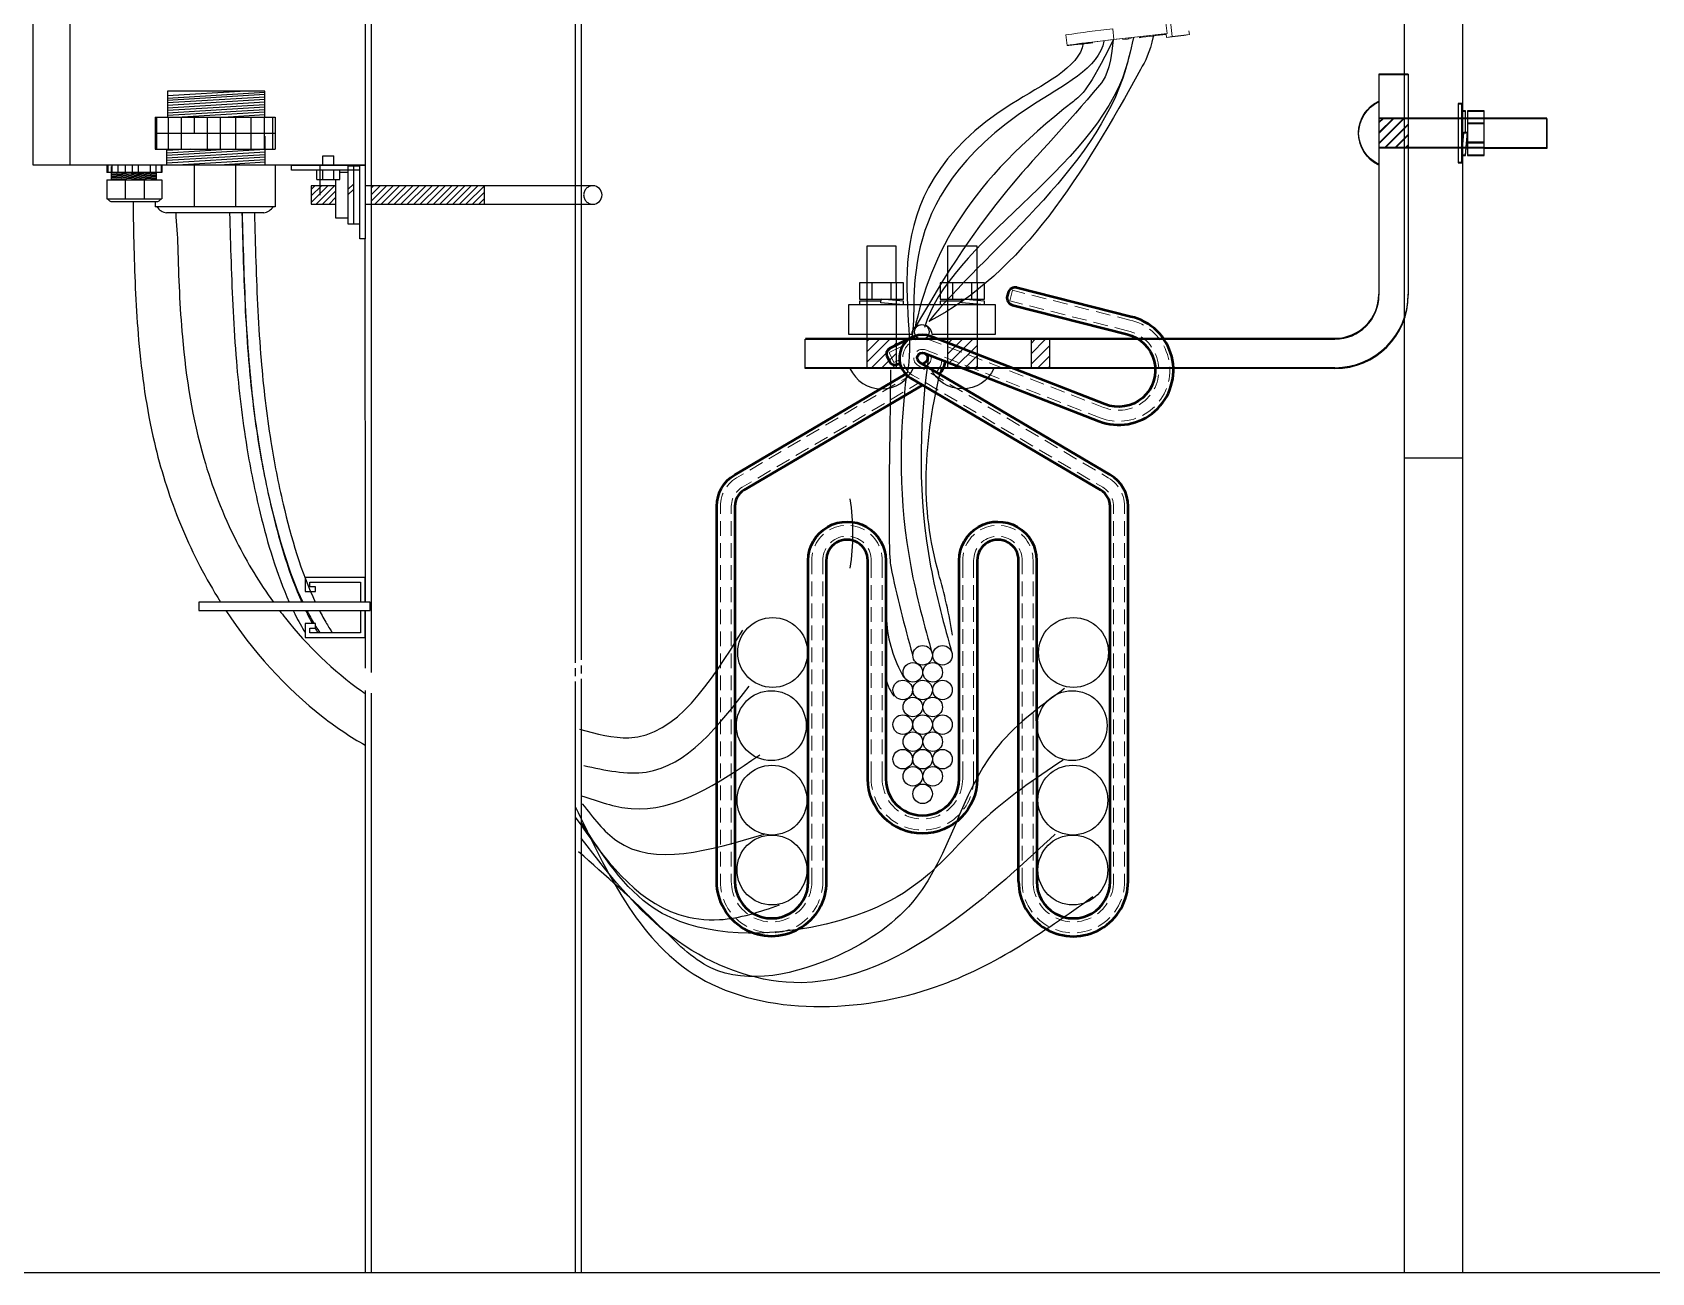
# Model space of a CAD drawing. Header units: feet. Extents: x 0.3 to 98.5, y -18.6 to 31.5.
# Drawn here: x 82.818 to 85.115, y 3.356 to 5.114 of the extents above; entities that cross this region are included whole.
import ezdxf

# ---------------------------------------------------------------- set-up
doc = ezdxf.new("R2010")
doc.units = ezdxf.units.FT
doc.header["$MEASUREMENT"] = 0
doc.linetypes.add('HIDDEN', pattern=[0.375, 0.25, -0.125])
doc.linetypes.add('HIDDEN2', pattern=[0.1875, 0.125, -0.0625])
for name, color, linetype in [('ATI_EARTH', 34, 'Continuous'), ('Cable Gland', 4, 'Continuous'), ('DC FEEEDERS', 1, 'Continuous'), ('DC STRING CABLES', 30, 'Continuous'), ('DETL-HTCH', 253, 'Continuous'), ('E-COMB-BOX', 42, 'Continuous'), ('E-COND', 3, 'Continuous'), ('E-DETL', 1, 'Continuous'), ('PDF_Coated Mtl', 7, 'Continuous'), ('PDF_Coating', 7, 'Continuous'), ('PDF_Dimension', 7, 'Continuous'), ('PV-CAB-HANGER', 90, 'Continuous'), ('S-BEAM', 7, 'Continuous'), ('S-BOLT', 93, 'Continuous'), ('S-STEL-ANGL', 3, 'Continuous'), ('tie wrap', 4, 'Continuous')]:
    doc.layers.add(name, color=color, linetype=linetype)

# ---------------------------------------------------------------- blocks, each defined once
blk = doc.blocks.new('A$C67109b2f')
at = {"layer": 'PDF_Coated Mtl', "lineweight": 9}
for points in [[(5.244, 10.943), (5.031, 10.997), (4.985, 10.816), (5.201, 10.761)], [(5.365, 10.912), (5.607, 10.85)], [(5.728, 10.819), (5.97, 10.758)], [(5.323, 10.73), (5.565, 10.669)], [(5.686, 10.638), (5.928, 10.576)], [(6.05, 10.545), (6.292, 10.484)], [(6.092, 10.727), (6.334, 10.665)], [(6.456, 10.634), (6.697, 10.573)], [(6.819, 10.542), (7.031, 10.488)], [(7.262, 10.399), (7.232, 10.416), (7.184, 10.439), (7.135, 10.458), (7.084, 10.474), (7.033, 10.488)], [(6.413, 10.453), (6.656, 10.391)], [(6.776, 10.36), (6.993, 10.304)], [(7.116, 10.264), (7.081, 10.278), (7.037, 10.293), (6.991, 10.305)], [(7.401, 10.028), (7.381, 10.057), (7.351, 10.093), (7.319, 10.127), (7.284, 10.159), (7.247, 10.188), (7.226, 10.203)], [(7.541, 10.154), (7.519, 10.184), (7.485, 10.224), (7.448, 10.262), (7.409, 10.298), (7.367, 10.332), (7.366, 10.332)], [(3.107, 9.812), (3.014, 9.767), (2.931, 9.934), (3.164, 10.049)], [(3.272, 10.086), (3.254, 10.068), (3.233, 10.043), (3.214, 10.015), (3.199, 9.986), (3.185, 9.955), (3.175, 9.924), (3.169, 9.891), (3.167, 9.865)], [(3.819, 10.077), (3.619, 10.154), (3.588, 10.165), (3.555, 10.172), (3.522, 10.176), (3.489, 10.176), (3.456, 10.174), (3.423, 10.168), (3.391, 10.159), (3.377, 10.152)], [(3.758, 9.9), (3.554, 9.979), (3.534, 9.985), (3.512, 9.989), (3.489, 9.989), (3.468, 9.986), (3.447, 9.979), (3.427, 9.97), (3.409, 9.958), (3.405, 9.954)], [(3.935, 10.032), (4.169, 9.941)], [(7.693, 9.814), (7.685, 9.854), (7.67, 9.904), (7.651, 9.954), (7.631, 10.004), (7.608, 10.049)], [(3.181, 9.742), (3.185, 9.728), (3.199, 9.697), (3.214, 9.668), (3.233, 9.64), (3.254, 9.614), (3.278, 9.591), (3.304, 9.57), (3.332, 9.553), (3.443, 9.487)], [(3.353, 9.846), (3.353, 9.842), (3.354, 9.82), (3.359, 9.799), (3.367, 9.778), (3.378, 9.759), (3.392, 9.742), (3.408, 9.727), (3.426, 9.714), (3.538, 9.649)], [(3.734, 9.602), (3.755, 9.625), (3.774, 9.65), (3.791, 9.677), (3.806, 9.704), (3.817, 9.734), (3.826, 9.764), (3.832, 9.795)], [(3.874, 9.855), (4.107, 9.764)], [(4.224, 9.719), (4.456, 9.629)], [(4.285, 9.896), (4.518, 9.805)], [(4.635, 9.759), (4.868, 9.669)], [(7.523, 9.679), (7.521, 9.711), (7.514, 9.758), (7.504, 9.804), (7.491, 9.849), (7.475, 9.894), (7.463, 9.919)], [(7.69, 9.443), (7.698, 9.485), (7.706, 9.538), (7.711, 9.59), (7.711, 9.644), (7.71, 9.691)], [(3.037, 9.397), (2.821, 9.269)], [(3.26, 9.529), (3.144, 9.46)], [(3.441, 9.418), (3.282, 9.324)], [(3.55, 9.423), (3.766, 9.296)], [(3.645, 9.584), (3.86, 9.458)], [(3.968, 9.394), (4.184, 9.267)], [(4.573, 9.583), (4.806, 9.493)], [(4.923, 9.447), (5.155, 9.356)], [(4.984, 9.624), (5.217, 9.534)], [(5.334, 9.488), (5.566, 9.398)], [(7.445, 9.316), (7.459, 9.343), (7.477, 9.387), (7.493, 9.431), (7.506, 9.477), (7.515, 9.523), (7.519, 9.554)], [(2.714, 9.206), (2.499, 9.079)], [(3.174, 9.261), (2.959, 9.133)], [(3.874, 9.233), (4.089, 9.106)], [(4.291, 9.203), (4.506, 9.077)], [(5.272, 9.311), (5.505, 9.22)], [(5.621, 9.175), (5.855, 9.084)], [(5.683, 9.352), (5.916, 9.261)], [(6.033, 9.216), (6.266, 9.125)], [(7.189, 9.048), (7.213, 9.063), (7.252, 9.09), (7.289, 9.119), (7.323, 9.152), (7.356, 9.186), (7.376, 9.212)], [(7.531, 9.106), (7.559, 9.143), (7.587, 9.188), (7.613, 9.234), (7.636, 9.283), (7.653, 9.323)], [(2.068, 8.825), (1.852, 8.698)], [(2.39, 9.015), (2.175, 8.888)], [(2.529, 8.88), (2.314, 8.753)], [(2.852, 9.07), (2.636, 8.943)], [(4.197, 9.042), (4.412, 8.915)], [(4.52, 8.852), (4.735, 8.724)], [(4.615, 9.013), (4.83, 8.886)], [(4.937, 8.823), (5.153, 8.695)], [(5.971, 9.039), (6.204, 8.948)], [(6.321, 8.903), (6.524, 8.824), (6.574, 8.807), (6.625, 8.792), (6.676, 8.78), (6.729, 8.772), (6.763, 8.768)], [(6.382, 9.08), (6.582, 9.003)], [(6.581, 9.003), (6.626, 8.987), (6.671, 8.973), (6.707, 8.965)], [(6.831, 8.953), (6.857, 8.953), (6.905, 8.955), (6.951, 8.961), (6.997, 8.97), (7.043, 8.983), (7.076, 8.994)], [(7.246, 8.866), (7.29, 8.89), (7.335, 8.919), (7.377, 8.951), (7.418, 8.984), (7.448, 9.013)], [(1.744, 8.634), (1.529, 8.508)], [(2.205, 8.689), (1.99, 8.563)], [(4.843, 8.661), (5.058, 8.534)], [(5.26, 8.632), (5.475, 8.505)], [(6.888, 8.767), (6.941, 8.771), (6.993, 8.778), (7.046, 8.789), (7.096, 8.803), (7.132, 8.816)], [(1.422, 8.443), (1.206, 8.317)], [(1.559, 8.308), (1.344, 8.181)], [(1.883, 8.498), (1.667, 8.372)], [(5.165, 8.471), (5.381, 8.343)], [(5.489, 8.28), (5.704, 8.153)], [(5.583, 8.442), (5.799, 8.314)], [(0.775, 8.063), (0.56, 7.936)], [(1.098, 8.253), (0.883, 8.126)], [(1.237, 8.118), (1.021, 7.991)], [(5.812, 8.089), (6.027, 7.963)], [(5.906, 8.251), (6.121, 8.123)], [(6.23, 8.06), (6.445, 7.933)], [(0.453, 7.873), (0.337, 7.804), (0.302, 7.782), (0.268, 7.757), (0.237, 7.729), (0.208, 7.699), (0.181, 7.668), (0.168, 7.651)], [(0.59, 7.737), (0.432, 7.643), (0.404, 7.625), (0.378, 7.605), (0.355, 7.583), (0.333, 7.559), (0.332, 7.558)], [(0.913, 7.927), (0.698, 7.8)], [(6.135, 7.899), (6.351, 7.772)], [(6.552, 7.87), (6.664, 7.804), (6.699, 7.782), (6.732, 7.757), (6.764, 7.729), (6.793, 7.699), (6.82, 7.668), (6.832, 7.651)], [(0.06, 7.19), (0.06, 7.32), (0.062, 7.362), (0.066, 7.403), (0.074, 7.443), (0.084, 7.484), (0.098, 7.523), (0.107, 7.543)], [(0.247, 7.19), (0.247, 7.32), (0.248, 7.352), (0.253, 7.384), (0.259, 7.416), (0.269, 7.447), (0.27, 7.449)], [(6.458, 7.708), (6.569, 7.643), (6.596, 7.625), (6.622, 7.605), (6.646, 7.583), (6.667, 7.559), (6.669, 7.558)], [(6.754, 7.19), (6.754, 7.32), (6.752, 7.352), (6.748, 7.384), (6.741, 7.416), (6.731, 7.447), (6.731, 7.449)], [(6.941, 7.19), (6.941, 7.32), (6.939, 7.362), (6.935, 7.403), (6.926, 7.443), (6.916, 7.484), (6.902, 7.523), (6.894, 7.543)], [(0.06, 6.815), (0.06, 7.065)], [(0.247, 6.815), (0.247, 7.065)], [(2.154, 6.994), (2.151, 6.993), (2.108, 6.987), (2.064, 6.977), (2.023, 6.965), (1.982, 6.949), (1.942, 6.931), (1.918, 6.917)], [(2.514, 6.917), (2.49, 6.931), (2.451, 6.949), (2.41, 6.965), (2.368, 6.977), (2.325, 6.987), (2.282, 6.993), (2.279, 6.994)], [(4.722, 6.994), (4.719, 6.993), (4.675, 6.987), (4.633, 6.977), (4.59, 6.965), (4.55, 6.949), (4.51, 6.931), (4.485, 6.917)], [(5.083, 6.917), (5.059, 6.931), (5.019, 6.949), (4.978, 6.965), (4.936, 6.977), (4.894, 6.987), (4.85, 6.993), (4.846, 6.994)], [(6.754, 6.815), (6.754, 7.065)], [(6.941, 6.815), (6.941, 7.065)], [(0.06, 6.44), (0.06, 6.69)], [(0.247, 6.44), (0.247, 6.69)], [(1.817, 6.844), (1.8, 6.829), (1.769, 6.797), (1.742, 6.764), (1.716, 6.728), (1.693, 6.691), (1.673, 6.652), (1.67, 6.644)], [(2.154, 6.805), (2.145, 6.804), (2.11, 6.797), (2.076, 6.786), (2.043, 6.772), (2.01, 6.755), (1.98, 6.736), (1.951, 6.714), (1.933, 6.697)], [(2.5, 6.697), (2.483, 6.712), (2.454, 6.735), (2.424, 6.754), (2.392, 6.771), (2.359, 6.785), (2.324, 6.796), (2.289, 6.803), (2.279, 6.805)], [(2.763, 6.644), (2.759, 6.652), (2.739, 6.691), (2.716, 6.728), (2.691, 6.764), (2.663, 6.797), (2.633, 6.829), (2.615, 6.844)], [(4.385, 6.844), (4.368, 6.829), (4.338, 6.797), (4.31, 6.764), (4.285, 6.728), (4.261, 6.691), (4.241, 6.652), (4.238, 6.644)], [(4.722, 6.805), (4.713, 6.804), (4.677, 6.796), (4.643, 6.785), (4.61, 6.771), (4.578, 6.754), (4.547, 6.735), (4.519, 6.713), (4.501, 6.697)], [(5.068, 6.697), (5.05, 6.713), (5.022, 6.735), (4.991, 6.754), (4.96, 6.771), (4.926, 6.785), (4.891, 6.796), (4.856, 6.804), (4.846, 6.805)], [(5.33, 6.644), (5.327, 6.652), (5.307, 6.691), (5.285, 6.728), (5.259, 6.764), (5.231, 6.797), (5.2, 6.829), (5.184, 6.844)], [(6.754, 6.44), (6.754, 6.69)], [(6.941, 6.44), (6.941, 6.69)], [(1.617, 6.165), (1.617, 6.397), (1.618, 6.441), (1.623, 6.485), (1.63, 6.526)], [(1.803, 6.165), (1.803, 6.397), (1.805, 6.433), (1.81, 6.469), (1.818, 6.504), (1.828, 6.539), (1.843, 6.572), (1.857, 6.599)], [(2.629, 6.396), (2.628, 6.432), (2.623, 6.467), (2.615, 6.502), (2.604, 6.537), (2.591, 6.57), (2.577, 6.598)], [(2.629, 6.103), (2.629, 6.399)], [(2.816, 6.102), (2.816, 6.397), (2.814, 6.441), (2.809, 6.484), (2.802, 6.526)], [(4.185, 6.102), (4.185, 6.397), (4.186, 6.441), (4.191, 6.485), (4.199, 6.526)], [(4.425, 6.598), (4.41, 6.571), (4.396, 6.537), (4.385, 6.502), (4.378, 6.467), (4.373, 6.432), (4.372, 6.396)], [(4.372, 6.103), (4.372, 6.399)], [(5.197, 6.164), (5.197, 6.396), (5.195, 6.432), (5.191, 6.467), (5.184, 6.502), (5.173, 6.537), (5.159, 6.571), (5.145, 6.599)], [(5.384, 6.165), (5.384, 6.397), (5.382, 6.441), (5.378, 6.485), (5.37, 6.526)], [(0.06, 6.065), (0.06, 6.315)], [(0.247, 6.065), (0.247, 6.315)], [(6.754, 6.065), (6.754, 6.315)], [(6.941, 6.065), (6.941, 6.315)], [(0.06, 5.69), (0.06, 5.94)], [(0.247, 5.69), (0.247, 5.94)], [(1.617, 5.79), (1.617, 6.04)], [(1.803, 5.79), (1.803, 6.04)], [(2.629, 5.728), (2.629, 5.978)], [(2.816, 5.727), (2.816, 5.977)], [(4.185, 5.727), (4.185, 5.977)], [(4.372, 5.728), (4.372, 5.978)], [(5.197, 5.789), (5.197, 6.039)], [(5.384, 5.79), (5.384, 6.04)], [(6.754, 5.69), (6.754, 5.94)], [(6.941, 5.69), (6.941, 5.94)], [(0.06, 5.315), (0.06, 5.565)], [(0.247, 5.315), (0.247, 5.565)], [(1.617, 5.415), (1.617, 5.665)], [(1.803, 5.415), (1.803, 5.665)], [(2.629, 5.353), (2.629, 5.603)], [(2.816, 5.352), (2.816, 5.602)], [(4.185, 5.352), (4.185, 5.602)], [(4.372, 5.353), (4.372, 5.603)], [(5.197, 5.414), (5.197, 5.664)], [(5.384, 5.415), (5.384, 5.665)], [(6.754, 5.315), (6.754, 5.565)], [(6.941, 5.315), (6.941, 5.565)], [(1.617, 5.04), (1.617, 5.29)], [(1.803, 5.04), (1.803, 5.29)], [(5.197, 5.039), (5.197, 5.289)], [(5.384, 5.04), (5.384, 5.29)], [(0.06, 4.94), (0.06, 5.19)], [(0.247, 4.94), (0.247, 5.19)], [(2.629, 4.978), (2.629, 5.228)], [(2.815, 4.977), (2.815, 5.227)], [(4.185, 4.977), (4.185, 5.227)], [(4.372, 4.978), (4.372, 5.228)], [(6.754, 4.94), (6.754, 5.19)], [(6.941, 4.94), (6.941, 5.19)], [(0.06, 4.565), (0.06, 4.815)], [(0.247, 4.565), (0.247, 4.815)], [(1.617, 4.665), (1.617, 4.915)], [(1.803, 4.665), (1.803, 4.915)], [(2.629, 4.603), (2.629, 4.853)], [(2.815, 4.602), (2.815, 4.852)], [(4.185, 4.602), (4.185, 4.852)], [(4.372, 4.603), (4.372, 4.853)], [(5.197, 4.664), (5.197, 4.914)], [(5.384, 4.665), (5.384, 4.915)], [(6.754, 4.565), (6.754, 4.815)], [(6.941, 4.565), (6.941, 4.815)], [(0.06, 4.19), (0.06, 4.44)], [(0.247, 4.19), (0.247, 4.44)], [(1.617, 4.29), (1.617, 4.54)], [(1.803, 4.29), (1.803, 4.54)], [(2.629, 4.228), (2.629, 4.478)], [(2.815, 4.227), (2.815, 4.477)], [(4.185, 4.227), (4.185, 4.477)], [(4.372, 4.228), (4.372, 4.478)], [(5.197, 4.289), (5.197, 4.539)], [(5.384, 4.29), (5.384, 4.54)], [(6.754, 4.19), (6.754, 4.44)], [(6.941, 4.19), (6.941, 4.44)], [(1.617, 3.915), (1.617, 4.165)], [(1.803, 3.915), (1.803, 4.165)], [(5.197, 3.914), (5.197, 4.164)], [(5.384, 3.915), (5.384, 4.165)], [(0.06, 3.815), (0.06, 4.065)], [(0.247, 3.815), (0.247, 4.065)], [(2.629, 3.853), (2.629, 4.103)], [(2.815, 3.852), (2.815, 4.102)], [(4.185, 3.852), (4.185, 4.102)], [(4.372, 3.853), (4.372, 4.103)], [(6.754, 3.815), (6.754, 4.065)], [(6.941, 3.815), (6.941, 4.065)], [(0.06, 3.44), (0.06, 3.69)], [(0.247, 3.44), (0.247, 3.69)], [(1.617, 3.54), (1.617, 3.79)], [(1.803, 3.54), (1.803, 3.79)], [(2.629, 3.478), (2.629, 3.728)], [(2.815, 3.477), (2.815, 3.727)], [(4.185, 3.477), (4.185, 3.727)], [(4.372, 3.478), (4.372, 3.728)], [(5.197, 3.539), (5.197, 3.789)], [(5.384, 3.54), (5.384, 3.79)], [(6.754, 3.44), (6.754, 3.69)], [(6.941, 3.44), (6.941, 3.69)], [(0.06, 3.065), (0.06, 3.315)], [(0.247, 3.065), (0.247, 3.315)], [(1.617, 3.165), (1.617, 3.415)], [(1.804, 3.165), (1.803, 3.415)], [(2.629, 3.103), (2.629, 3.353)], [(2.815, 3.102), (2.815, 3.352)], [(4.185, 3.102), (4.185, 3.352)], [(4.372, 3.103), (4.372, 3.353)], [(5.196, 3.164), (5.197, 3.414)], [(5.384, 3.165), (5.384, 3.415)], [(6.754, 3.065), (6.754, 3.315)], [(6.941, 3.065), (6.941, 3.315)], [(1.617, 2.79), (1.617, 3.04)], [(1.804, 2.79), (1.804, 3.04)], [(5.196, 2.789), (5.196, 3.039)], [(5.384, 2.79), (5.384, 3.04)], [(0.06, 2.69), (0.06, 2.94)], [(0.247, 2.69), (0.247, 2.94)], [(2.629, 2.978), (2.629, 2.681), (2.63, 2.628), (2.635, 2.575), (2.643, 2.521), (2.648, 2.5)], [(2.815, 2.977), (2.815, 2.681), (2.817, 2.635), (2.822, 2.589), (2.829, 2.542), (2.841, 2.497), (2.855, 2.452), (2.866, 2.425)], [(4.135, 2.425), (4.146, 2.452), (4.16, 2.497), (4.171, 2.542), (4.179, 2.589), (4.184, 2.635), (4.185, 2.681), (4.185, 2.977)], [(4.353, 2.501), (4.358, 2.521), (4.366, 2.575), (4.37, 2.628), (4.372, 2.681), (4.372, 2.978)], [(6.754, 2.69), (6.754, 2.94)], [(6.941, 2.69), (6.941, 2.94)], [(0.06, 2.315), (0.06, 2.565)], [(0.247, 2.315), (0.247, 2.565)], [(1.617, 2.415), (1.617, 2.665)], [(1.804, 2.415), (1.804, 2.665)], [(5.196, 2.414), (5.196, 2.664)], [(5.384, 2.415), (5.384, 2.665)], [(6.754, 2.315), (6.754, 2.565)], [(6.941, 2.315), (6.941, 2.565)], [(1.617, 2.04), (1.617, 2.29)], [(1.804, 2.04), (1.804, 2.29)], [(2.682, 2.38), (2.687, 2.366), (2.708, 2.317), (2.732, 2.269), (2.759, 2.223), (2.789, 2.178), (2.801, 2.162)], [(2.923, 2.314), (2.941, 2.286), (2.969, 2.25), (2.999, 2.214), (3.033, 2.181), (3.068, 2.15), (3.092, 2.132)], [(3.909, 2.132), (3.933, 2.15), (3.968, 2.181), (4.001, 2.214), (4.032, 2.25), (4.06, 2.286), (4.078, 2.314)], [(4.2, 2.162), (4.212, 2.178), (4.242, 2.223), (4.269, 2.269), (4.293, 2.317), (4.314, 2.366), (4.319, 2.381)], [(5.196, 2.039), (5.196, 2.289)], [(5.384, 2.04), (5.384, 2.29)], [(0.06, 1.94), (0.06, 2.19)], [(0.247, 1.94), (0.247, 2.19)], [(2.882, 2.067), (2.894, 2.055), (2.933, 2.02), (2.974, 1.985), (3.019, 1.955), (3.064, 1.926), (3.081, 1.917)], [(3.199, 2.067), (3.228, 2.053), (3.271, 2.036), (3.315, 2.022), (3.361, 2.011), (3.407, 2.003), (3.438, 2)], [(3.563, 2), (3.594, 2.003), (3.639, 2.011), (3.685, 2.022), (3.729, 2.036), (3.774, 2.053), (3.802, 2.067)], [(3.919, 1.918), (3.936, 1.926), (3.982, 1.955), (4.026, 1.985), (4.068, 2.02), (4.107, 2.055), (4.119, 2.067)], [(6.754, 1.94), (6.754, 2.19)], [(6.941, 1.94), (6.941, 2.19)], [(0.06, 1.565), (0.06, 1.815)], [(0.247, 1.565), (0.247, 1.815)], [(1.617, 1.665), (1.617, 1.915)], [(1.804, 1.665), (1.804, 1.915)], [(3.194, 1.865), (3.21, 1.86), (3.262, 1.843), (3.314, 1.83), (3.367, 1.82), (3.42, 1.813), (3.438, 1.812)], [(3.563, 1.812), (3.581, 1.813), (3.634, 1.82), (3.687, 1.83), (3.739, 1.843), (3.79, 1.86), (3.806, 1.865)], [(5.196, 1.664), (5.196, 1.914)], [(5.384, 1.665), (5.384, 1.915)], [(6.754, 1.565), (6.754, 1.815)], [(6.941, 1.565), (6.941, 1.815)], [(0.06, 1.19), (0.06, 1.44)], [(0.247, 1.19), (0.247, 1.44)], [(1.617, 1.29), (1.617, 1.54)], [(1.804, 1.29), (1.804, 1.54)], [(5.196, 1.289), (5.196, 1.539)], [(5.384, 1.29), (5.384, 1.54)], [(6.754, 1.19), (6.754, 1.44)], [(6.941, 1.19), (6.941, 1.44)], [(1.567, 0.674), (1.578, 0.702), (1.592, 0.747), (1.603, 0.792), (1.611, 0.839), (1.615, 0.885), (1.617, 0.932), (1.617, 1.165)], [(1.784, 0.749), (1.789, 0.771), (1.798, 0.824), (1.803, 0.878), (1.804, 0.932), (1.804, 1.165)], [(5.216, 0.749), (5.211, 0.771), (5.203, 0.824), (5.198, 0.878), (5.196, 0.932), (5.196, 1.164)], [(5.435, 0.674), (5.423, 0.702), (5.409, 0.747), (5.398, 0.792), (5.39, 0.839), (5.385, 0.885), (5.384, 0.932), (5.384, 1.165)], [(0.079, 0.752), (0.074, 0.774), (0.067, 0.827), (0.062, 0.881), (0.06, 0.934), (0.06, 1.064)], [(0.297, 0.676), (0.286, 0.704), (0.272, 0.749), (0.261, 0.794), (0.253, 0.841), (0.248, 0.888), (0.247, 0.934), (0.247, 1.064)], [(6.704, 0.676), (6.715, 0.704), (6.729, 0.749), (6.74, 0.794), (6.747, 0.841), (6.752, 0.888), (6.754, 0.934), (6.754, 1.064)], [(6.921, 0.753), (6.926, 0.774), (6.934, 0.827), (6.939, 0.881), (6.941, 0.934), (6.941, 1.064)], [(0.113, 0.632), (0.118, 0.619), (0.139, 0.569), (0.163, 0.521), (0.189, 0.474), (0.219, 0.429), (0.232, 0.413)], [(0.354, 0.564), (0.371, 0.539), (0.399, 0.501), (0.43, 0.465), (0.463, 0.432), (0.498, 0.401), (0.523, 0.383)], [(1.339, 0.381), (1.364, 0.399), (1.399, 0.43), (1.433, 0.464), (1.463, 0.499), (1.492, 0.536), (1.509, 0.563)], [(1.631, 0.411), (1.643, 0.428), (1.673, 0.472), (1.7, 0.519), (1.724, 0.567), (1.745, 0.616), (1.75, 0.63)], [(5.25, 0.629), (5.255, 0.616), (5.276, 0.567), (5.3, 0.519), (5.327, 0.472), (5.357, 0.428), (5.37, 0.41)], [(5.492, 0.563), (5.509, 0.536), (5.537, 0.499), (5.568, 0.464), (5.601, 0.43), (5.636, 0.399), (5.661, 0.381)], [(6.478, 0.383), (6.502, 0.401), (6.537, 0.432), (6.571, 0.465), (6.601, 0.501), (6.63, 0.539), (6.647, 0.565)], [(6.769, 0.413), (6.781, 0.429), (6.811, 0.474), (6.838, 0.521), (6.861, 0.569), (6.882, 0.619), (6.887, 0.633)], [(0.313, 0.318), (0.323, 0.307), (0.363, 0.271), (0.405, 0.237), (0.448, 0.206), (0.494, 0.177), (0.512, 0.168)], [(0.629, 0.318), (0.658, 0.304), (0.701, 0.287), (0.746, 0.273), (0.791, 0.261), (0.838, 0.253), (0.868, 0.25)], [(0.993, 0.249), (1.024, 0.253), (1.07, 0.26), (1.116, 0.272), (1.161, 0.286), (1.204, 0.303), (1.233, 0.316)], [(1.35, 0.167), (1.368, 0.176), (1.413, 0.204), (1.457, 0.235), (1.499, 0.269), (1.538, 0.305), (1.549, 0.316)], [(5.451, 0.316), (5.462, 0.305), (5.501, 0.269), (5.544, 0.235), (5.587, 0.204), (5.633, 0.176), (5.65, 0.167)], [(5.768, 0.316), (5.796, 0.303), (5.84, 0.286), (5.885, 0.272), (5.93, 0.26), (5.976, 0.253), (6.008, 0.249)], [(6.132, 0.25), (6.163, 0.253), (6.21, 0.261), (6.255, 0.273), (6.3, 0.287), (6.343, 0.304), (6.371, 0.318)], [(6.489, 0.168), (6.506, 0.177), (6.552, 0.206), (6.596, 0.237), (6.637, 0.271), (6.677, 0.307), (6.688, 0.319)], [(0.625, 0.116), (0.641, 0.109), (0.692, 0.094), (0.744, 0.08), (0.797, 0.07), (0.85, 0.064), (0.868, 0.062)], [(0.993, 0.062), (1.011, 0.063), (1.064, 0.069), (1.118, 0.079), (1.17, 0.093), (1.221, 0.109), (1.237, 0.115)], [(5.764, 0.114), (5.78, 0.109), (5.83, 0.093), (5.883, 0.079), (5.936, 0.069), (5.99, 0.063), (6.008, 0.062)], [(6.132, 0.062), (6.15, 0.064), (6.204, 0.07), (6.256, 0.08), (6.309, 0.094), (6.36, 0.109), (6.376, 0.116)]]:
    blk.add_lwpolyline(points, dxfattribs=at)
blk.add_lwpolyline([(3.644, 9.875, -0.322645), (3.579, 9.717), (3.56, 9.704)], format="xyb", dxfattribs=at)
at = {"layer": 'PDF_Coating', "lineweight": 50}
for points in [[(5.109, 11.041, 0.415523), (4.957, 10.949), (4.943, 10.894, 0.412889), (5.033, 10.742), (6.978, 10.247, -0.613779), (7.249, 9.165, -0.282986), (6.604, 9.058), (3.646, 10.209, 0.927836), (3.302, 9.501)], [(5.137, 0.935, 1.003024), (7.001, 0.935), (7.001, 7.32, 0.265442), (6.695, 7.856), (3.456, 9.766, -0.925478), (3.533, 9.924), (6.502, 8.768, 1.076635), (7.046, 10.546), (5.109, 11.039)], [(3.325, 10.196), (2.941, 10.006, 0.411483), (2.896, 9.872)], [(3.536, 9.923, -0.600545), (3.548, 9.768), (3.502, 9.739)], [(3.116, 9.75), (3.077, 9.73, -0.416962), (2.944, 9.776)], [(2.569, 6.396, 1.004758), (1.863, 6.396), (1.864, 0.935, -1.003024), (0, 0.935), (0, 7.32, -0.265442), (0.306, 7.856), (3.214, 9.57)], [(0.462, 7.592, 0.265086), (0.307, 7.32), (0.308, 0.932, 0.267788), (0.62, 0.391, 0.268324), (1.245, 0.391, 0.267787), (1.557, 0.932), (1.557, 6.398, -1.000145), (2.876, 6.397), (2.876, 2.682, 1.000666), (4.125, 2.681), (4.125, 6.398, -1.00024), (5.444, 6.397), (5.445, 0.933, 0.267787), (5.757, 0.391, 0.268324), (6.382, 0.391, 0.267787), (6.694, 0.932), (6.694, 7.32, 0.265085), (6.539, 7.592)], [(5.136, 0.934), (5.138, 6.396, 1.002498), (4.432, 6.397), (4.433, 2.682, -1), (2.569, 2.681), (2.569, 6.399)]]:
    blk.add_lwpolyline(points, format="xyb", dxfattribs=at)
for points in [[(2.895, 9.872), (2.943, 9.776)], [(3.5, 9.383), (0.462, 7.591)], [(3.301, 9.5), (6.539, 7.591)]]:
    blk.add_lwpolyline(points, dxfattribs=at)
blk.add_arc((3.501, 9.842), 0.395, 316.6205, 349.6674, dxfattribs=at)
at = {"layer": 'PDF_Dimension', "lineweight": 20}
blk.add_lwpolyline([(4.571, 9.849), (4.083, 10.038)], dxfattribs=at)

msp = doc.modelspace()

# ---------------------------------------------------------------- hatches: boundary and pattern name
at = {"layer": 'S-BOLT'}
h = msp.add_hatch(dxfattribs=at)
h.set_pattern_fill('ANSI31', color=256, scale=0.052295)
h.set_pattern_definition([(45, (86.143294, 4.2987324), (-0.004622241, 0.004622241), [])])
h.paths.add_polyline_path([(83.29908, 4.89685), (83.45988, 4.89685), (83.45988, 4.87071), (83.29908, 4.87071)])
h.paths.add_polyline_path([(83.21405, 4.89685), (83.24867, 4.89685), (83.24867, 4.87071), (83.21405, 4.87071)])

# ---------------------------------------------------------------- linework, layer by layer
at = {"color": 7, "linetype": 'Continuous', "lineweight": 25}
for p, q in [((84.7645, 6.27895), (84.7645, 3.35561)), ((84.84709, 6.27895), (84.84709, 3.35561)), ((84.7645, 4.51113), (84.84709, 4.51113))]:
    msp.add_line(p, q, dxfattribs=at)
msp.add_arc((83.68267, 4.40373), 0.29979, 350.57363, 9.42637)
at = {"layer": 'ATI_EARTH', "color": 7}
msp.add_lwpolyline([(66.76685, 3.35561), (88.3762, 3.35561)], dxfattribs=at)
at = {"layer": 'Cable Gland'}
for p, q in [((83.12147, 5.03097), (83.01014, 5.02427)), ((83.14834, 4.99431), (83.14834, 5.03097)), ((83.14834, 5.029), (83.01014, 5.02068)), ((83.14834, 5.02616), (83.01014, 5.01784)), ((83.14834, 5.02257), (83.01014, 5.01425)), ((83.14834, 5.01898), (83.01014, 5.01066)), ((83.14834, 5.01539), (83.01014, 5.00707)), ((83.14834, 5.0118), (83.01014, 5.00348)), ((83.14834, 5.00821), (83.01014, 4.9999)), ((82.99246, 4.99431), (83.16304, 4.99431)), ((82.99246, 4.99431), (82.99246, 4.94881)), ((82.9947, 4.99431), (82.9947, 4.94881)), ((83.14834, 5.00462), (83.01014, 4.99631)), ((83.01091, 4.99431), (83.01091, 4.94881)), ((83.02936, 4.99431), (83.02936, 4.94881)), ((83.14834, 5.00104), (83.03075, 4.99396)), ((83.04781, 4.99431), (83.04781, 4.97156)), ((83.06625, 4.99431), (83.06625, 4.94881)), ((83.0847, 4.99431), (83.0847, 4.94881)), ((83.14834, 4.99745), (83.09617, 4.99431)), ((83.10646, 4.99431), (83.10646, 4.94881)), ((83.12823, 4.99431), (83.12823, 4.94881)), ((83.1473, 4.99431), (83.1473, 4.94881)), ((83.159, 4.99431), (83.159, 4.94881)), ((83.16304, 4.99431), (83.16304, 4.94881)), ((82.99246, 4.97156), (83.16304, 4.97156)), ((83.14845, 4.92627), (83.14845, 4.96724)), ((82.99246, 4.94881), (83.16304, 4.94881)), ((83.04324, 4.94893), (83.00935, 4.94689)), ((83.00935, 4.92627), (83.00935, 4.94881)), ((83.14845, 4.94808), (83.00935, 4.93971)), ((83.08732, 4.94799), (83.00935, 4.9433)), ((83.14845, 4.9445), (83.00935, 4.93613)), ((83.14845, 4.94091), (83.00935, 4.93254)), ((83.16304, 4.92627), (82.92386, 4.92627)), ((82.92386, 4.92627), (82.92386, 4.91581)), ((83.0023, 4.91581), (82.92386, 4.91581)), ((82.92571, 4.92627), (82.92571, 4.91581)), ((82.93057, 4.90544), (82.93057, 4.92428)), ((82.93057, 4.91547), (82.99454, 4.91162)), ((82.9311, 4.92627), (82.9311, 4.91581)), ((82.93987, 4.92627), (82.93987, 4.91581)), ((82.94987, 4.92627), (82.94987, 4.91581)), ((82.95868, 4.91543), (82.99454, 4.91327)), ((82.95988, 4.92627), (82.95988, 4.91581)), ((82.96837, 4.92627), (82.96837, 4.91581)), ((82.97895, 4.91586), (82.99454, 4.91492)), ((82.98533, 4.92627), (82.98533, 4.91581)), ((82.99382, 4.92627), (82.99382, 4.91581)), ((82.99454, 4.90544), (82.99454, 4.91581)), ((83.00127, 4.92627), (83.00127, 4.91581)), ((83.0023, 4.92627), (83.0023, 4.91581)), ((83.14845, 4.93732), (83.00935, 4.92895)), ((83.14845, 4.93373), (83.02446, 4.92627)), ((83.04781, 4.92627), (83.04781, 4.8672)), ((83.14845, 4.93014), (83.08409, 4.92627)), ((83.10646, 4.92627), (83.10646, 4.8672)), ((83.16304, 4.92627), (83.16304, 4.8672)), ((82.92386, 4.90544), (82.92386, 4.87828)), ((82.92386, 4.90544), (83.0023, 4.90544)), ((82.93057, 4.91382), (82.99454, 4.90997)), ((82.93057, 4.91217), (82.99454, 4.90832)), ((82.93057, 4.91052), (82.99454, 4.90667)), ((82.93057, 4.90887), (82.98759, 4.90544)), ((82.93057, 4.90722), (82.96016, 4.90544)), ((82.94987, 4.90544), (82.94987, 4.87828)), ((82.97685, 4.90544), (82.97685, 4.87828)), ((83.0023, 4.90544), (83.0023, 4.87828)), ((82.92386, 4.87828), (83.0023, 4.87828)), ((82.93141, 4.87434), (82.99475, 4.87434)), ((82.99246, 4.87434), (82.99246, 4.8672)), ((83.16304, 4.8672), (82.99246, 4.8672)), ((83.14663, 4.85864), (83.00887, 4.85864))]:
    msp.add_line(p, q, dxfattribs=at)
msp.add_lwpolyline([(83.14834, 5.03097), (83.01014, 5.03097), (83.01014, 4.99431)], dxfattribs=at)
for centre, radius, start, end in [((82.93248, 4.88285), 0.00858, 212.22182, 262.8183), ((82.99408, 4.88251), 0.0082, 274.72348, 328.88764), ((83.01034, 4.87641), 0.01783, 211.11236, 265.27652), ((83.14429, 4.87714), 0.01865, 277.1817, 327.77818)]:
    msp.add_arc(centre, radius, start, end, dxfattribs=at)
at = {"layer": 'DC FEEEDERS'}
for centre in [(83.86853, 4.23504), (84.29539, 4.23504), (83.86664, 4.13125), (84.2935, 4.13125), (83.86754, 4.02563), (84.2944, 4.02563), (83.86754, 3.92654), (84.2944, 3.92654)]:
    msp.add_circle(centre, 0.04955, dxfattribs=at)
for points, knots in [([(82.96121, 4.87381), (82.96158, 4.85224), (82.96195, 4.83058), (82.96358, 4.76545), (82.96534, 4.72178), (82.97343, 4.62959), (82.98023, 4.58104), (83.00012, 4.49615), (83.01137, 4.45962), (83.04008, 4.38789), (83.05739, 4.35275), (83.08008, 4.31488), (83.0827, 4.31062), (83.08536, 4.30638)], [0, 0, 0, 0, 1.2311541, 1.2311541, 3.6934622, 3.6934622, 6.419304, 6.419304, 8.4787084, 8.4787084, 10.5381129, 10.5381129, 10.8011873, 10.8011873, 10.8011873, 10.8011873]), ([(83.02182, 4.85864), (83.02244, 4.84253), (83.02426, 4.82639), (83.02574, 4.76727), (83.02748, 4.72475), (83.03636, 4.62415), (83.04537, 4.56665), (83.07322, 4.47028), (83.0888, 4.43043), (83.12335, 4.3623), (83.14077, 4.33347), (83.16028, 4.30638)], [0.3031393, 0.3031393, 0.3031393, 0.3031393, 1.235507, 1.235507, 3.706521, 3.706521, 7.1612167, 7.1612167, 9.6381556, 9.6381556, 11.5684593, 11.5684593, 11.5684593, 11.5684593]), ([(83.09293, 4.2946), (83.13063, 4.23715), (83.1769, 4.18508), (83.24994, 4.12866), (83.26971, 4.11537), (83.29039, 4.10353)], [11.0464692, 11.0464692, 11.0464692, 11.0464692, 14.6569217, 14.6569217, 15.9084681, 15.9084681, 15.9084681, 15.9084681]), ([(83.16898, 4.2946), (83.17173, 4.29096), (83.17452, 4.28736), (83.20884, 4.24411), (83.24505, 4.20892), (83.28695, 4.1793), (83.28866, 4.1781), (83.29038, 4.17693)], [11.8509498, 11.8509498, 11.8509498, 11.8509498, 12.1150946, 12.1150946, 15.05454, 15.05454, 15.1790514, 15.1790514, 15.1790514, 15.1790514])]:
    msp.add_open_spline(points, degree=3, knots=knots, dxfattribs=at)
for points in [[(83.59449, 4.12631), (83.66458, 4.11413), (83.82609, 4.26639)], [(84.28276, 4.18392), (84.18317, 4.09588), (84.07208, 3.88727), (83.961, 3.80497), (83.78096, 3.78774), (83.70818, 3.84707), (83.59327, 3.95234)], [(83.60059, 4.07454), (83.68896, 4.06541), (83.83523, 4.18722)], [(83.59754, 4.03191), (83.66763, 4.01364), (83.85047, 4.08977)], [(84.28084, 4.08248), (84.16401, 3.99444), (84.07974, 3.91215), (83.92269, 3.84516), (83.70052, 3.87195), (83.5971, 3.99444)], [(83.59858, 4.0204), (83.6475, 3.96793), (83.85634, 3.97747)], [(83.5884, 4.01668), (83.756, 3.77916), (84.09122, 3.75784), (84.32282, 3.88878)], [(83.5884, 4.00146), (83.7354, 3.8636), (83.79303, 3.85612), (83.87828, 3.87702)], [(84.26935, 3.97722), (84.14103, 3.86621), (83.90928, 3.76669), (83.74457, 3.81836), (83.5971, 3.97148)]]:
    msp.add_spline(points, degree=3, dxfattribs=at)
at = {"layer": 'DC STRING CABLES'}
for centre in [(84.08127, 4.23096), (84.10949, 4.23096), (84.06743, 4.20671), (84.09565, 4.20671), (84.05306, 4.18184), (84.08127, 4.18184), (84.10949, 4.18184), (84.06743, 4.15759), (84.09565, 4.15759), (84.05306, 4.13272), (84.08127, 4.13272), (84.10949, 4.13272), (84.06743, 4.10847), (84.09565, 4.10847), (84.05306, 4.0836), (84.08127, 4.0836), (84.10949, 4.0836), (84.06743, 4.05935), (84.09565, 4.05935), (84.08127, 4.03448)]:
    msp.add_circle(centre, 0.01386, dxfattribs=at)
for centre, radius, start, end in [((84.74792, 4.4687), 0.66221, 165.23532, 178.28319), ((84.54421, 4.47481), 0.4584, 178.28319, 196.1538), ((83.36692, 4.1338), 0.76728, 9.42637, 16.1538), ((84.21957, 4.29419), 0.19019, 184.09488, 209.64412), ((84.0872, 4.20975), 0.05922, 185.38955, 218.49811)]:
    msp.add_arc(centre, radius, start, end, dxfattribs=at)
for points, knots in [([(84.33857, 5.10216), (84.3324, 5.0646), (84.0157, 4.90632), (84.08097, 4.7228), (84.06444, 4.67758)], [20.248696, 20.248696, 20.248696, 20.248696, 21.5219615, 27.743092, 27.743092, 27.743092, 27.743092]), ([(84.35161, 5.10365), (84.31752, 5.0335), (84.15231, 4.91008), (84.09226, 4.80223), (84.06966, 4.69149)], [21.0095298, 21.0095298, 21.0095298, 21.0095298, 21.5219615, 28.4143985, 28.4143985, 28.4143985, 28.4143985]), ([(84.35166, 5.10365), (84.34682, 5.05736), (84.24083, 4.92712), (84.18193, 4.89047), (84.07234, 4.69879)], [20.545889, 20.545889, 20.545889, 20.545889, 21.0651842, 27.951531, 27.951531, 27.951531, 27.951531]), ([(84.38062, 5.10695), (84.37528, 5.08517), (84.34057, 4.92844), (84.11706, 4.81468), (84.08418, 4.69606)], [20.545889, 20.545889, 20.545889, 20.545889, 21.0651842, 27.7307788, 27.7307788, 27.7307788, 27.7307788]), ([(84.40848, 5.10875), (84.40343, 5.0853), (84.31584, 4.92569), (84.22433, 4.77378), (84.09003, 4.70446)], [21.0095298, 21.0095298, 21.0095298, 21.0095298, 21.5219615, 27.9699962, 27.9699962, 27.9699962, 27.9699962]), ([(84.38057, 5.10695), (84.37522, 5.0853), (84.34009, 4.92821), (84.16578, 4.79954), (84.09003, 4.70446)], [21.0095298, 21.0095298, 21.0095298, 21.0095298, 21.5219615, 28.1937087, 28.1937087, 28.1937087, 28.1937087]), ([(84.30917, 5.09901), (84.30415, 5.06449), (83.97828, 4.91415), (84.07923, 4.70802), (84.05922, 4.63148)], [19.7818348, 19.7818348, 19.7818348, 19.7818348, 21.0651842, 27.5070103, 27.5070103, 27.5070103, 27.5070103]), ([(83.09827, 4.85864), (83.09827, 4.85858), (83.09827, 4.85852), (83.09827, 4.85847), (83.09827, 4.85845), (83.09827, 4.85843), (83.09827, 4.85841), (83.09888, 4.83521), (83.0995, 4.812), (83.10179, 4.74221), (83.10392, 4.69547), (83.11124, 4.60767), (83.11596, 4.56673), (83.12781, 4.4947), (83.13399, 4.46384), (83.15204, 4.39003), (83.16504, 4.34614), (83.18288, 4.30638)], [-0.0045088, -0.0045088, -0.0045088, -0.0045088, -0.001148, -0.001148, -0.001148, 0, 0, 0, 1.3631958, 1.3631958, 4.0895875, 4.0895875, 6.4332474, 6.4332474, 8.1619103, 8.1619103, 10.5230734, 10.5230734, 10.5230734, 10.5230734]), ([(83.11567, 4.85864), (83.11628, 4.83551), (83.1169, 4.8124), (83.11918, 4.74288), (83.1213, 4.69641), (83.12839, 4.61141), (83.13276, 4.57298), (83.14366, 4.50478), (83.1494, 4.47518), (83.16767, 4.39793), (83.18201, 4.34894), (83.20203, 4.30638)], [0.0045088, 0.0045088, 0.0045088, 0.0045088, 1.3638105, 1.3638105, 4.0914316, 4.0914316, 6.3172366, 6.3172366, 8.0024533, 8.0024533, 10.6706943, 10.6706943, 10.6706943, 10.6706943]), ([(83.116, 4.85864), (83.116, 4.85858), (83.116, 4.85852), (83.11601, 4.85847), (83.11601, 4.85845), (83.11601, 4.85843), (83.11601, 4.85841), (83.11662, 4.83521), (83.11724, 4.812), (83.11953, 4.74221), (83.12166, 4.69547), (83.12898, 4.60767), (83.13369, 4.56673), (83.14555, 4.4947), (83.15173, 4.46384), (83.16978, 4.39003), (83.18277, 4.34614), (83.20062, 4.30638)], [-0.0045088, -0.0045088, -0.0045088, -0.0045088, -0.001148, -0.001148, -0.001148, 0, 0, 0, 1.3631958, 1.3631958, 4.0895875, 4.0895875, 6.4332474, 6.4332474, 8.1619103, 8.1619103, 10.5230734, 10.5230734, 10.5230734, 10.5230734]), ([(83.13341, 4.85864), (83.13402, 4.83551), (83.13463, 4.8124), (83.13692, 4.74288), (83.13904, 4.69641), (83.14613, 4.61141), (83.1505, 4.57298), (83.1614, 4.50478), (83.16714, 4.47518), (83.18541, 4.39793), (83.19975, 4.34894), (83.21977, 4.30638)], [0.0045088, 0.0045088, 0.0045088, 0.0045088, 1.3638105, 1.3638105, 4.0914316, 4.0914316, 6.3172366, 6.3172366, 8.0024533, 8.0024533, 10.6706943, 10.6706943, 10.6706943, 10.6706943]), ([(84.08923, 4.65053), (84.07536, 4.5525), (84.07454, 4.40952), (84.11188, 4.2738), (84.12326, 4.23246)], [28.5860616, 28.5860616, 28.5860616, 28.5860616, 32.1028898, 33.6438512, 33.6438512, 33.6438512, 33.6438512]), ([(84.03569, 4.63576), (84.03195, 4.38176), (84.04076, 4.32702), (84.05551, 4.2734), (84.06688, 4.23205)], [31.1888695, 31.1888695, 31.1888695, 31.1888695, 31.6461125, 33.1870738, 33.1870738, 33.1870738, 33.1870738]), ([(84.05869, 4.63251), (84.04715, 4.54019), (84.04793, 4.40349), (84.08372, 4.2734), (84.0951, 4.23205)], [28.3391401, 28.3391401, 28.3391401, 28.3391401, 31.6461125, 33.1870738, 33.1870738, 33.1870738, 33.1870738]), ([(83.18837, 4.2946), (83.18938, 4.29253), (83.19039, 4.29047), (83.19583, 4.27972), (83.2005, 4.27127), (83.20547, 4.26314)], [10.75887314, 10.75887314, 10.75887314, 10.75887314, 10.88454268, 10.88454268, 11.42071777, 11.42071777, 11.42071777, 11.42071777]), ([(83.20611, 4.2946), (83.20711, 4.29253), (83.20813, 4.29047), (83.21131, 4.28417), (83.21353, 4.27998), (83.21581, 4.27585)], [10.75887314, 10.75887314, 10.75887314, 10.75887314, 10.88454268, 10.88454268, 11.14653475, 11.14653475, 11.14653475, 11.14653475]), ([(83.22555, 4.2946), (83.22884, 4.28816), (83.23228, 4.2819), (83.23587, 4.27585), (83.23734, 4.27336), (83.23885, 4.27091), (83.24035, 4.26845), (83.24151, 4.26656), (83.24267, 4.26467), (83.24383, 4.26278)], [10.92066036, 10.92066036, 10.92066036, 10.92066036, 11.33703311, 11.33703311, 11.33703311, 11.50847312, 11.50847312, 11.50847312, 11.64056748, 11.64056748, 11.64056748, 11.64056748])]:
    msp.add_open_spline(points, degree=3, knots=knots, dxfattribs=at)
for points in [[(83.20781, 4.2946), (83.2111, 4.28816), (83.21454, 4.2819), (83.21813, 4.27585)], [(83.22018, 4.27245), (83.22219, 4.26916), (83.22425, 4.26594), (83.22635, 4.26278)], [(83.21952, 4.26932), (83.2208, 4.26712), (83.2221, 4.26494), (83.22343, 4.26278)]]:
    msp.add_open_spline(points, degree=3, dxfattribs=at)
at = {"layer": 'DETL-HTCH', "linetype": 'Continuous'}
for p, q in [((84.72849, 4.98696), (84.73439, 4.99286)), ((84.72849, 4.97224), (84.74911, 4.99286)), ((84.72861, 4.98591), (84.73451, 4.99181)), ((84.72861, 4.97118), (84.74924, 4.99181)), ((84.74301, 4.97203), (84.76383, 4.99286)), ((84.74314, 4.97098), (84.76398, 4.99181)), ((84.75774, 4.97203), (84.77013, 4.98443)), ((84.72849, 4.95751), (84.74301, 4.97203)), ((84.72861, 4.95645), (84.74314, 4.97098)), ((84.73691, 4.95121), (84.75774, 4.97203)), ((84.73704, 4.95015), (84.75787, 4.97098)), ((84.75164, 4.95121), (84.77013, 4.96971)), ((84.75177, 4.95015), (84.77028, 4.96865)), ((84.75787, 4.97098), (84.77028, 4.98339)), ((84.76636, 4.95121), (84.77013, 4.95499)), ((84.7665, 4.95015), (84.77028, 4.95392)), ((84.00221, 4.67612), (84.0054, 4.67931)), ((84.00221, 4.66139), (84.02013, 4.67931)), ((84.00221, 4.64666), (84.03486, 4.67931)), ((84.00793, 4.63765), (84.04388, 4.67359)), ((84.11679, 4.67285), (84.12325, 4.67931)), ((84.11679, 4.65812), (84.13798, 4.67931)), ((84.11679, 4.64339), (84.15271, 4.67931)), ((84.12578, 4.63765), (84.15846, 4.67033)), ((84.23506, 4.67327), (84.2411, 4.67931)), ((84.23506, 4.65854), (84.25583, 4.67931)), ((84.23506, 4.64381), (84.26106, 4.66981)), ((84.02266, 4.63765), (84.04388, 4.65886)), ((84.03739, 4.63765), (84.04388, 4.64413)), ((84.14051, 4.63765), (84.15846, 4.6556)), ((84.15524, 4.63765), (84.15846, 4.64086)), ((84.24363, 4.63765), (84.26106, 4.65508)), ((84.25836, 4.63765), (84.26106, 4.64034))]:
    msp.add_line(p, q, dxfattribs=at)
at = {"layer": 'E-COMB-BOX'}
for points in [[(83.29045, 4.92627), (82.81979, 4.92627), (82.81979, 6.49511), (83.29045, 6.49511)], [(82.87209, 4.92627), (82.87209, 6.49511)], [(83.29045, 6.49511), (83.29045, 4.92627)]]:
    msp.add_lwpolyline(points, dxfattribs=at)
at = {"layer": 'E-COND'}
msp.add_line((83.22671, 4.88339), (83.22671, 4.92627), dxfattribs=at)
at = {"layer": 'E-DETL', "linetype": 'Continuous', "lineweight": 0}
for p, q in [((84.42628, 5.12771), (84.42802, 5.11275)), ((84.43223, 5.13417), (84.43523, 5.10841)), ((84.2845, 5.11085), (84.28624, 5.09589)), ((84.35091, 5.11926), (84.35265, 5.1043)), ((84.42676, 5.11255), (84.35138, 5.1041)), ((84.35265, 5.1043), (84.42802, 5.11275)), ((84.3721, 5.105), (84.36472, 5.10417)), ((84.36473, 5.10424), (84.37337, 5.1052)), ((84.37721, 5.10558), (84.3721, 5.105)), ((84.37321, 5.10655), (84.37337, 5.1052)), ((84.37337, 5.1052), (84.37718, 5.10563)), ((84.42802, 5.11275), (84.42676, 5.11255)), ((84.42676, 5.11255), (84.42738, 5.10715)), ((84.45193, 5.1099), (84.42738, 5.10715)), ((84.42738, 5.10715), (84.43523, 5.10841)), ((84.43523, 5.10841), (84.45977, 5.11116)), ((84.45977, 5.11116), (84.45193, 5.1099)), ((84.45914, 5.1166), (84.45977, 5.11116))]:
    msp.add_line(p, q, dxfattribs=at)
at = {"layer": 'E-DETL', "linetype": 'Continuous', "lineweight": 0, "flags": 128}
for points in [[(84.32164, 5.09934), (84.31425, 5.09852), (84.30742, 5.09779), (84.30132, 5.09715), (84.2961, 5.09662), (84.2919, 5.09623), (84.28881, 5.09597), (84.28691, 5.09585), (84.28624, 5.09589), (84.28683, 5.09607), (84.28866, 5.09639), (84.29168, 5.09684), (84.29582, 5.09742), (84.30099, 5.09811), (84.30703, 5.09888), (84.31383, 5.09973), (84.32119, 5.10064), (84.32895, 5.10157), (84.33691, 5.1025), (84.34488, 5.10342), (84.35265, 5.1043)], [(84.35138, 5.1041), (84.34424, 5.10329), (84.33693, 5.10245), (84.32962, 5.10159), (84.32249, 5.10073), (84.31573, 5.09991), (84.30949, 5.09912), (84.30394, 5.09841), (84.2992, 5.09778), (84.29539, 5.09725), (84.29262, 5.09683), (84.29094, 5.09654), (84.2904, 5.09637), (84.29101, 5.09634), (84.29275, 5.09645), (84.29559, 5.09668), (84.29945, 5.09705), (84.30424, 5.09753), (84.30984, 5.09811), (84.31612, 5.09879), (84.32291, 5.09955)]]:
    msp.add_lwpolyline(points, dxfattribs=at)
at = {"layer": 'E-DETL', "linetype": 'Continuous', "lineweight": 0}
for centre, radius, start, end in [((84.48321, 3.80883), 1.3171, 95.7651, 98.67737), ((84.10008, 7.60522), 2.51493, 276.58342, 277.46608), ((84.16763, 7.04087), 1.94651, 276.51432, 277.6532)]:
    msp.add_arc(centre, radius, start, end, dxfattribs=at)
at = {"layer": 'PV-CAB-HANGER'}
for p, q in [((84.77013, 5.05532), (84.72849, 5.05532)), ((84.72849, 5.05532), (84.72849, 4.743)), ((84.77028, 5.05431), (84.72861, 5.05431)), ((84.72861, 5.05431), (84.72861, 4.74181)), ((84.77013, 5.05532), (84.77013, 4.743)), ((84.77028, 5.05431), (84.77028, 4.74181)), ((84.85132, 5.00327), (84.84611, 5.00327)), ((84.85151, 5.00223), (84.8463, 5.00223)), ((84.85132, 4.9728), (84.85132, 5.00327)), ((84.85151, 4.97175), (84.85151, 5.00223)), ((84.87764, 4.98557), (84.85411, 4.98557)), ((84.87785, 4.98452), (84.8543, 4.98452)), ((84.84611, 4.9408), (84.84903, 4.97287)), ((84.8463, 4.93973), (84.84922, 4.97181)), ((84.84903, 4.97287), (84.85417, 4.97272)), ((84.84922, 4.97181), (84.85437, 4.97167)), ((84.85132, 4.9408), (84.85417, 4.97272)), ((84.85151, 4.93973), (84.85437, 4.97167)), ((84.84611, 4.9408), (84.85132, 4.9408)), ((84.8463, 4.93973), (84.85151, 4.93973)), ((84.87764, 4.9585), (84.85411, 4.9585)), ((84.87785, 4.95744), (84.8543, 4.95744)), ((84.02227, 4.73308), (83.99179, 4.73308)), ((83.99179, 4.73308), (83.99179, 4.72787)), ((84.02221, 4.73079), (84.02235, 4.73593)), ((84.05429, 4.73308), (84.02235, 4.73593)), ((84.05429, 4.72787), (84.05429, 4.73308)), ((84.13686, 4.73308), (84.10638, 4.73308)), ((84.10638, 4.73308), (84.10638, 4.72787)), ((84.13679, 4.73079), (84.13694, 4.73593)), ((84.16888, 4.73308), (84.13694, 4.73593)), ((84.16888, 4.72787), (84.16888, 4.73308)), ((84.05429, 4.72787), (84.02221, 4.73079)), ((84.16888, 4.72787), (84.13679, 4.73079)), ((83.91472, 4.63765), (83.91472, 4.67931)), ((83.91472, 4.67931), (84.66611, 4.67931)), ((83.91507, 4.68053), (84.66603, 4.68053)), ((84.23506, 4.67931), (84.23506, 4.63765)), ((84.26106, 4.67931), (84.26106, 4.63765)), ((84.66611, 4.63765), (83.91472, 4.63765)), ((84.66603, 4.63889), (83.91507, 4.63889))]:
    msp.add_line(p, q, dxfattribs=at)
at = {"layer": 'PV-CAB-HANGER', "linetype": 'HIDDEN'}
for p, q in [((84.8766, 4.99286), (84.72849, 4.99286)), ((84.8768, 4.99181), (84.72861, 4.99181)), ((84.8766, 4.95121), (84.72849, 4.95121)), ((84.8768, 4.95015), (84.72861, 4.95015)), ((84.00221, 4.75941), (84.00221, 4.63765)), ((84.04388, 4.75941), (84.04388, 4.63765)), ((84.11679, 4.75941), (84.11679, 4.63765)), ((84.15846, 4.75941), (84.15846, 4.63765))]:
    msp.add_line(p, q, dxfattribs=at)
at = {"layer": 'PV-CAB-HANGER', "color": 7}
for p, q in [((84.0095, 4.73587), (84.0095, 4.75941)), ((84.03659, 4.73587), (84.03659, 4.75941)), ((84.12408, 4.73587), (84.12408, 4.75941)), ((84.15117, 4.73587), (84.15117, 4.75941))]:
    msp.add_line(p, q, dxfattribs=at)
at = {"layer": 'PV-CAB-HANGER'}
for points in [[(84.72849, 4.92722, -0.6421649), (84.72849, 5.01685)], [(84.72861, 4.92614, -0.6421649), (84.72861, 5.01582)], [(83.9782, 4.63765, 0.6421649), (84.06788, 4.63765)], [(84.18246, 4.63765, -0.6421649), (84.09279, 4.63765)]]:
    msp.add_lwpolyline(points, format="xyb", dxfattribs=at)
for points in [[(84.84611, 5.01368), (84.84091, 5.01368), (84.84091, 4.93039), (84.84611, 4.93039)], [(84.8463, 5.01265), (84.84109, 5.01265), (84.84109, 4.92931), (84.8463, 4.92931)], [(84.85411, 4.9408), (84.87764, 4.9408), (84.87764, 5.00327), (84.85411, 5.00327)], [(84.8543, 4.93973), (84.87785, 4.93973), (84.87785, 5.00223), (84.8543, 5.00223)], [(84.05429, 4.73587), (84.05429, 4.75941), (83.99179, 4.75941), (83.99179, 4.73587)], [(84.16888, 4.73587), (84.16888, 4.75941), (84.10638, 4.75941), (84.10638, 4.73587)]]:
    msp.add_lwpolyline(points, close=True, dxfattribs=at)
for points in [[(84.87856, 4.95121), (84.96676, 4.95121), (84.96676, 4.99286), (84.87856, 4.99286)], [(84.87877, 4.95015), (84.96702, 4.95015), (84.96702, 4.99181), (84.87877, 4.99181)], [(84.04388, 4.75941), (84.04388, 4.8112), (84.00221, 4.8112), (84.00221, 4.75941)], [(84.15846, 4.75941), (84.15846, 4.8112), (84.11679, 4.8112), (84.11679, 4.75941)]]:
    msp.add_lwpolyline(points, dxfattribs=at)
msp.add_lwpolyline([(84.09422, 4.6862), (84.1845, 4.6862), (84.1845, 4.72787), (83.97617, 4.72787), (83.97617, 4.6862), (84.06629, 4.6862, -1)], format="xyb", close=True, dxfattribs=at)
msp.add_circle((84.08026, 4.68973), 0.01042, dxfattribs=at)
for centre, radius in [((84.66603, 4.743), 0.10411), ((84.66603, 4.743), 0.06246), ((84.66611, 4.74181), 0.10417), ((84.66611, 4.74181), 0.0625)]:
    msp.add_arc(centre, radius, 270, 0, dxfattribs=at)
at = {"layer": 'S-BEAM'}
for p, q in [((83.29045, 6.52453), (83.29045, 4.92627)), ((83.29908, 6.52453), (83.29908, 4.89685)), ((83.58853, 6.52453), (83.58853, 4.89685)), ((83.59716, 6.52453), (83.59716, 4.89685)), ((83.29908, 4.87071), (83.29908, 4.20644)), ((83.58853, 4.87071), (83.58853, 4.22037)), ((83.59716, 4.87071), (83.59716, 4.22434)), ((83.29029, 4.82168), (83.29036, 4.30638)), ((83.29036, 4.2946), (83.29037, 4.21253)), ((83.58853, 4.21272), (83.58853, 4.20134)), ((83.59716, 4.21636), (83.59716, 4.20517)), ((83.29038, 4.18122), (83.29045, 3.35553)), ((83.58853, 4.19393), (83.58853, 3.35553)), ((83.59716, 4.19745), (83.59716, 3.35553)), ((83.29908, 4.17713), (83.29908, 3.35553))]:
    msp.add_line(p, q, dxfattribs=at)
at = {"layer": 'S-BEAM', "linetype": 'HIDDEN2'}
for p, q in [((83.29908, 4.89685), (83.29908, 4.87071)), ((83.58853, 4.89685), (83.58853, 4.87071)), ((83.59716, 4.89685), (83.59716, 4.87071))]:
    msp.add_line(p, q, dxfattribs=at)
at = {"layer": 'S-BOLT'}
for p, q in [((83.25449, 4.916), (83.26582, 4.916)), ((83.24867, 4.90592), (83.24867, 4.85156)), ((83.26582, 4.89141), (83.27446, 4.89965)), ((83.26582, 4.88378), (83.27446, 4.89203)), ((83.24867, 4.85156), (83.26582, 4.85156)), ((83.26582, 4.84308), (83.28309, 4.84308))]:
    msp.add_line(p, q, dxfattribs=at)
for points in [[(83.28309, 4.92448), (83.26582, 4.92448), (83.26582, 4.84308)], [(83.27446, 4.84308), (83.27446, 4.92448)], [(83.28309, 4.84308), (83.28309, 4.92448)], [(83.24867, 4.89685), (83.21405, 4.89685), (83.21405, 4.87071), (83.24867, 4.87071)], [(83.61349, 4.89685), (83.29032, 4.89685), (83.29032, 4.87071), (83.61349, 4.87071)], [(83.45988, 4.87071), (83.45988, 4.89685)]]:
    msp.add_lwpolyline(points, dxfattribs=at)
at = {"layer": 'S-BOLT', "linetype": 'HIDDEN'}
msp.add_arc((83.61349, 4.88378), 0.01307, 90, 270, dxfattribs=at)
at = {"layer": 'S-BOLT'}
msp.add_arc((83.61349, 4.88378), 0.01307, 270, 90, dxfattribs=at)
at = {"layer": 'S-STEL-ANGL'}
for p, q in [((83.23031, 4.92627), (83.23031, 4.93934)), ((83.23031, 4.93934), (83.246, 4.93934)), ((83.246, 4.92627), (83.246, 4.93934)), ((83.22181, 4.90592), (83.22181, 4.91899)), ((83.23031, 4.90592), (83.23031, 4.91899)), ((83.246, 4.90592), (83.246, 4.91899)), ((83.25449, 4.90592), (83.25449, 4.91899)), ((83.22181, 4.90592), (83.25449, 4.90592))]:
    msp.add_line(p, q, dxfattribs=at)
at = {"layer": 'S-STEL-ANGL', "flags": 128}
for points in [[(83.29045, 4.82168), (83.28309, 4.82168), (83.28309, 4.91895), (83.18586, 4.91895), (83.18586, 4.92627), (83.29045, 4.92627), (83.29045, 4.82168)], [(83.29045, 4.34122), (83.20547, 4.34122), (83.20547, 4.32161), (83.22018, 4.32161), (83.22018, 4.32815), (83.212, 4.32815), (83.212, 4.33469), (83.28391, 4.33469), (83.28391, 4.30638)], [(83.29045, 4.30638), (83.29045, 4.34122)], [(83.28391, 4.2946), (83.28391, 4.26278), (83.212, 4.26278), (83.212, 4.26932), (83.22018, 4.26932), (83.22018, 4.27585), (83.20547, 4.27585), (83.20547, 4.25624), (83.29045, 4.25624), (83.29045, 4.2946)]]:
    msp.add_lwpolyline(points, dxfattribs=at)
at = {"layer": 'tie wrap'}
msp.add_lwpolyline([(83.29785, 4.30638), (83.05451, 4.30638), (83.05451, 4.2946), (83.29785, 4.2946)], close=True, dxfattribs=at)

# ---------------------------------------------------------------- block references
at = {"xscale": 0.08333333333333333, "yscale": 0.08333333333333333, "zscale": 0.08333333333333333}
msp.add_blockref('A$C67109b2f', (83.78936, 3.83239), dxfattribs=at)

doc.saveas('drawing.dxf')
